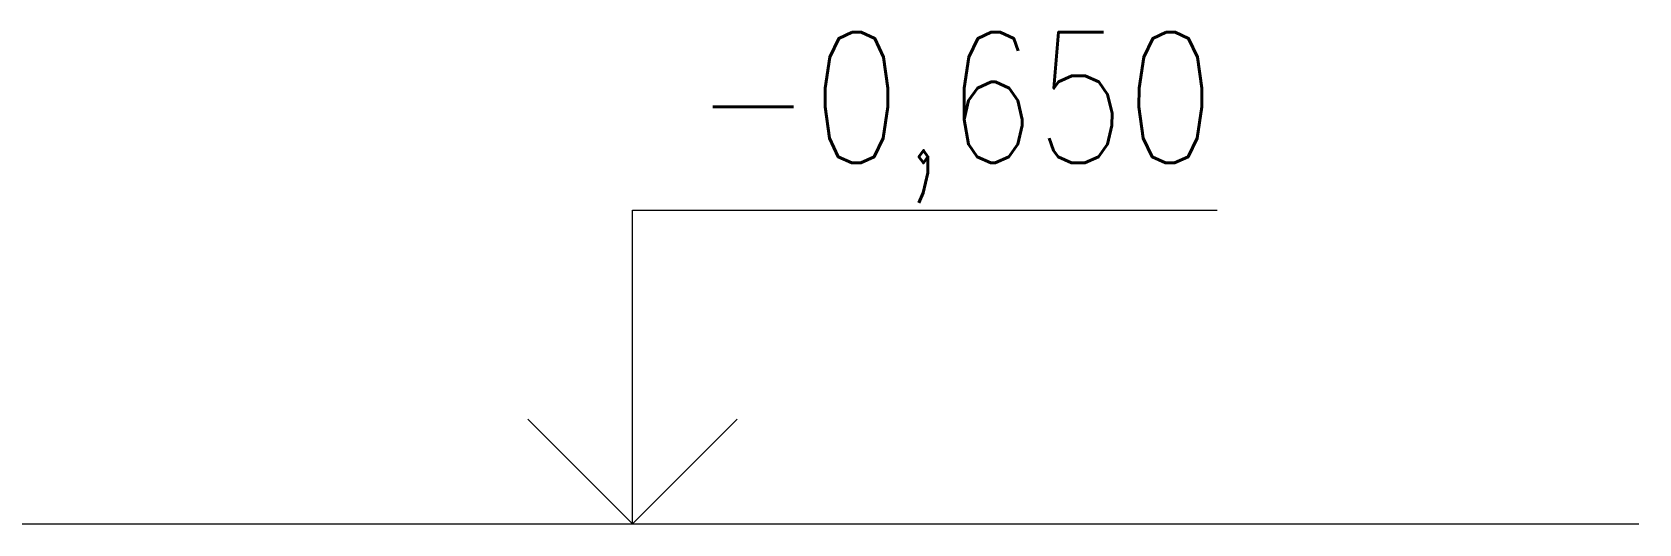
# Model space of a CAD drawing. Header units: millimetres. Extents: x 53645 to 137188, y 78097 to 135533.
# Drawn here: x 100625 to 103696, y 103030 to 103970 of the extents above; entities that cross this region are included whole.
import ezdxf

# ---------------------------------------------------------------- set-up
doc = ezdxf.new("R2010")
doc.units = ezdxf.units.MM
doc.layers.add('mark', color=174, linetype='Continuous', lineweight=15)
doc.layers.add('Wall2', color=5, linetype='Continuous', lineweight=5)
doc.styles.add('GOST 2.304', font='CS_Gost2304.shx', dxfattribs={"width": 0.8, "oblique": 15})

msp = doc.modelspace()

# ---------------------------------------------------------------- linework, layer by layer
at = {"layer": 'mark', "linetype": 'Continuous', "ltscale": 100}
for points in [[(101773, 103029.9), (101773, 103629.9)], [(101773, 103629.9), (102890, 103629.9)], [(101773, 103029.9), (101573, 103229.9)], [(101773, 103029.9), (101973, 103229.9)], [(100681.8, 103029.9), (101923, 103029.9)]]:
    msp.add_lwpolyline(points, dxfattribs=at)
at = {"layer": 'Wall2', "lineweight": 20, "ltscale": 50}
for points in [[(100468.8, 103029.9), (103683.6, 103029.9)], [(100493.8, 103029.9), (103696.1, 103029.9)]]:
    msp.add_lwpolyline(points, dxfattribs=at)

# ---------------------------------------------------------------- texts
at = {"layer": 'mark', "linetype": 'Continuous', "ltscale": 100, "insert": (101891.7, 103969.9), "char_height": 250, "width": 1253.816, "attachment_point": 1, "style": 'GOST 2.304'}
msp.add_mtext('\\Fsimplex.shx;\\W0.8000000000;\\Q0.2617993878;\\T1.0000000000;\\o\\l-0,650', dxfattribs=at)

doc.saveas('drawing.dxf')
